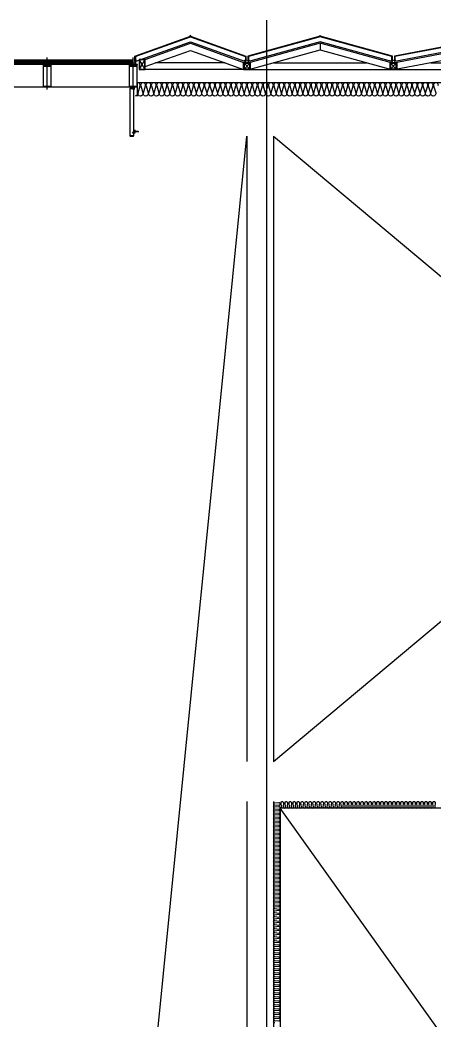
# Model space of a CAD drawing. Header units: millimetres. Extents: x 49154 to 181784, y 28275 to 149577.
# Drawn here: x 169049 to 172166, y 142055 to 149577 of the extents above; entities that cross this region are included whole.
import ezdxf

# ---------------------------------------------------------------- set-up
doc = ezdxf.new("R2010")
doc.units = ezdxf.units.MM
doc.header["$LTSCALE"] = 300
for name, pattern in [('CEN', [62, 60, -1, 0, -1]), ('CENTER', [2, 1.25, -0.25, 0.25, -0.25]), ('HID', [2.8, 1.8, -1])]:
    doc.linetypes.add(name, pattern=pattern)
for name, color, linetype in [('0-Sheet', 7, 'Continuous'), ('6FIN', 6, 'Continuous'), ('8', 8, 'Continuous'), ('A-ELE', 7, 'Continuous'), ('A-OPEN', 1, 'Continuous'), ('A-WALL-D', 7, 'Continuous'), ('A-WIN', 4, 'Continuous'), ('A-하지철물', 55, 'Continuous'), ('alucobond', 4, 'Continuous'), ('B-AR', 4, 'Continuous'), ('CEN', 1, 'CEN'), ('GLASS', 4, 'Continuous'), ('INSUL', 8, 'Continuous'), ('ISL', 251, 'Continuous'), ('mold', 4, 'Continuous'), ('SEALANT', 90, 'Continuous'), ('SHEET', 6, 'Continuous')]:
    doc.layers.add(name, color=color, linetype=linetype)

# ---------------------------------------------------------------- blocks, each defined once
blk = doc.blocks.new('EX-1100')
at = {"layer": '6FIN', "elevation": 0}
for points in [[(3.2, 204.1), (46.8, 204.1, 0.414214), (50, 207.3), (50, 250.9, 0.414214), (46.8, 254.1), (3.2, 254.1, 0.414214), (0, 250.9), (0, 207.3, 0.414214)], [(1146.8, 204.1), (1103.2, 204.1, -0.414214), (1100, 207.3), (1100, 250.9, -0.414214), (1103.2, 254.1), (1146.8, 254.1, -0.414214), (1150, 250.9), (1150, 207.3, -0.414214)]]:
    blk.add_lwpolyline(points, format="xyb", close=True, dxfattribs=at)
at = {"layer": 'A-하지철물'}
for p, q in [((1100, 254.1), (50, 254.1)), ((923.1, 204.1), (226.9, 204.1)), ((575, 55.9), (575, 107.8))]:
    blk.add_line(p, q, dxfattribs=at)
at = {"layer": 'A-하지철물', "elevation": 0}
blk.add_lwpolyline([(1100, 201.1), (1100, 253), (575, 107.8), (50, 253), (50, 201.1), (575, 55.9)], close=True, dxfattribs=at)
at = {"layer": 'A-하지철물'}
blk.add_circle((575, 4.1), 4.07, dxfattribs=at)
at = {"layer": 'alucobond', "color": 251, "linetype": 'HID', "ltscale": 10}
for p, q in [((30.2, 185.1), (41.5, 185.1)), ((31.5, 182.4), (31.5, 187.8)), ((31.5, 186.6), (39.5, 186.6)), ((31.5, 183.6), (39.5, 183.6)), ((32, 189.3), (32.5, 189.3)), ((32, 180.9), (32.5, 180.9)), ((32.5, 180.9), (32.5, 189.3)), ((38, 182.7), (38, 187.4)), ((39.5, 182.7), (39.5, 187.4)), ((1119.8, 185.1), (1108.5, 185.1)), ((1110.5, 182.7), (1110.5, 187.4)), ((1118.5, 186.6), (1110.5, 186.6)), ((1118.5, 183.6), (1110.5, 183.6)), ((1112, 182.7), (1112, 187.4)), ((1117.5, 180.9), (1117.5, 189.3)), ((1118, 189.3), (1117.5, 189.3)), ((1118, 180.9), (1117.5, 180.9)), ((1118.5, 182.4), (1118.5, 187.8))]:
    blk.add_line(p, q, dxfattribs=at)
at = {"layer": 'alucobond'}
for p, q in [((32.5, 195.1), (36.5, 195.1)), ((1117.5, 195.1), (1113.5, 195.1))]:
    blk.add_line(p, q, dxfattribs=at)
at = {"layer": 'alucobond', "color": 251, "linetype": 'HID', "ltscale": 10, "elevation": 0}
for points in [[(32, 189.3), (31.5, 187.8)], [(32, 180.9), (31.5, 182.4)], [(36.5, 194.5), (575, 45.6), (1113.5, 194.5)], [(1118, 189.3), (1118.5, 187.8)], [(1118, 180.9), (1118.5, 182.4)]]:
    blk.add_lwpolyline(points, dxfattribs=at)
at = {"layer": 'alucobond', "elevation": 0}
for points in [[(32.5, 195.1), (32.5, 154.1), (575, 4.1), (1117.5, 154.1), (1117.5, 195.1)], [(36.5, 195.1), (36.5, 157.1), (575, 8.2), (1113.5, 157.1), (1113.5, 195.1)], [(1113.5, 195.1), (1113.5, 157.2)]]:
    blk.add_lwpolyline(points, dxfattribs=at)
at = {"layer": 'alucobond', "color": 251, "linetype": 'HID', "ltscale": 10, "elevation": 0}
for points in [[(39.5, 186.6, -0.666667), (39.5, 183.6, -1.5)], [(1110.5, 186.6, 0.666667), (1110.5, 183.6, 1.5)]]:
    blk.add_lwpolyline(points, format="xyb", dxfattribs=at)
at = {"layer": 'alucobond', "color": 251, "linetype": 'HID', "ltscale": 10}
for centre, start, end in [((38.7, 187.4), 0, 180), ((38.7, 182.7), 180, 0), ((1111.3, 187.4), 0, 180), ((1111.3, 182.7), 180, 0)]:
    blk.add_arc(centre, 0.75, start, end, dxfattribs=at)
at = {"layer": 'mold', "color": 4, "elevation": 0}
for points in [[(25, 204.1), (25, 202.6)], [(1125, 204.1), (1125, 202.6)]]:
    blk.add_lwpolyline(points, dxfattribs=at)
at = {"layer": 'SHEET', "color": 8}
for p, q in [((46.8, 250.9), (3.2, 207.3)), ((3.2, 250.9), (46.8, 207.3)), ((1103.2, 250.9), (1146.8, 207.3)), ((1146.8, 250.9), (1103.2, 207.3))]:
    blk.add_line(p, q, dxfattribs=at)
at = {"layer": 'SHEET', "color": 8, "elevation": 0}
for points in [[(3.2, 207.3), (46.8, 207.3), (46.8, 250.9), (3.2, 250.9)], [(1146.8, 207.3), (1103.2, 207.3), (1103.2, 250.9), (1146.8, 250.9)]]:
    blk.add_lwpolyline(points, close=True, dxfattribs=at)
blk = doc.blocks.new('EX-1600')
at = {"layer": '6FIN', "elevation": 0}
for points in [[(3.2, 204.1), (46.8, 204.1, 0.414214), (50, 207.3), (50, 250.9, 0.414214), (46.8, 254.1), (3.2, 254.1, 0.414214), (0, 250.9), (0, 207.3, 0.414214)], [(1646.8, 204.1), (1603.2, 204.1, -0.414214), (1600, 207.3), (1600, 250.9, -0.414214), (1603.2, 254.1), (1646.8, 254.1, -0.414214), (1650, 250.9), (1650, 207.3, -0.414214)]]:
    blk.add_lwpolyline(points, format="xyb", close=True, dxfattribs=at)
at = {"layer": 'A-하지철물'}
for p, q in [((1600, 254.1), (50, 254.1)), ((1344, 204.1), (306, 204.1))]:
    blk.add_line(p, q, dxfattribs=at)
at = {"layer": 'A-하지철물', "elevation": 0}
for points in [[(41.9, 254.1), (825, 105.8), (1608.1, 254.1)], [(50, 204.1), (50, 201.6), (825, 55), (1600, 201.6), (1600, 204.1)]]:
    blk.add_lwpolyline(points, dxfattribs=at)
at = {"layer": 'A-하지철물'}
blk.add_circle((825, 4.1), 4.07, dxfattribs=at)
at = {"layer": 'alucobond', "color": 251, "linetype": 'HID', "ltscale": 10}
for p, q in [((30.2, 185.1), (41.5, 185.1)), ((31.5, 182.4), (31.5, 187.8)), ((31.5, 186.6), (39.5, 186.6)), ((31.5, 183.6), (39.5, 183.6)), ((32, 189.3), (32.5, 189.3)), ((32, 180.9), (32.5, 180.9)), ((32.5, 180.9), (32.5, 189.3)), ((38, 182.7), (38, 187.4)), ((39.5, 182.7), (39.5, 187.4)), ((1619.8, 185.1), (1608.5, 185.1)), ((1610.5, 182.7), (1610.5, 187.4)), ((1618.5, 186.6), (1610.5, 186.6)), ((1618.5, 183.6), (1610.5, 183.6)), ((1612, 182.7), (1612, 187.4)), ((1617.5, 180.9), (1617.5, 189.3)), ((1618, 189.3), (1617.5, 189.3)), ((1618, 180.9), (1617.5, 180.9)), ((1618.5, 182.4), (1618.5, 187.8))]:
    blk.add_line(p, q, dxfattribs=at)
at = {"layer": 'alucobond'}
for p, q in [((32.5, 195.1), (36.5, 195.1)), ((1617.5, 195.1), (1613.5, 195.1))]:
    blk.add_line(p, q, dxfattribs=at)
at = {"layer": 'alucobond', "color": 251, "linetype": 'HID', "ltscale": 10}
for points in [[(32, 189.3), (31.5, 187.8)], [(32, 180.9), (31.5, 182.4)]]:
    blk.add_lwpolyline(points, dxfattribs=at)
at = {"layer": 'alucobond', "elevation": 0}
for points in [[(32.5, 195.1), (32.5, 154.1), (825, 4.1), (1617.5, 154.1), (1617.5, 195.1)], [(36.5, 195.1), (36.5, 157.4), (825, 8.1), (1613.5, 157.4), (1613.5, 195.1)]]:
    blk.add_lwpolyline(points, dxfattribs=at)
at = {"layer": 'alucobond', "color": 251, "linetype": 'HID', "ltscale": 10, "elevation": 0}
for points in [[(36.5, 194), (825, 44.8), (1613.5, 194)], [(1618, 189.3), (1618.5, 187.8)], [(1618, 180.9), (1618.5, 182.4)]]:
    blk.add_lwpolyline(points, dxfattribs=at)
at = {"layer": 'alucobond', "color": 251, "linetype": 'HID', "ltscale": 10}
blk.add_lwpolyline([(39.5, 186.6, -0.666667), (39.5, 183.6, -1.5)], format="xyb", dxfattribs=at)
at = {"layer": 'alucobond', "color": 251, "linetype": 'HID', "ltscale": 10, "elevation": 0}
blk.add_lwpolyline([(1610.5, 186.6, 0.666667), (1610.5, 183.6, 1.5)], format="xyb", dxfattribs=at)
at = {"layer": 'alucobond', "color": 251, "linetype": 'HID', "ltscale": 10}
for centre, start, end in [((38.7, 187.4), 0, 180), ((38.7, 182.7), 180, 0), ((1611.3, 187.4), 0, 180), ((1611.3, 182.7), 180, 0)]:
    blk.add_arc(centre, 0.75, start, end, dxfattribs=at)
at = {"layer": 'mold', "color": 4}
blk.add_lwpolyline([(25, 204.1), (25, 202.6)], dxfattribs=at)
at = {"layer": 'mold', "color": 4, "elevation": 0}
blk.add_lwpolyline([(1625, 204.1), (1625, 202.6)], dxfattribs=at)
at = {"layer": 'SHEET', "color": 8}
for p, q in [((46.8, 250.9), (3.2, 207.3)), ((3.2, 250.9), (46.8, 207.3)), ((1603.2, 250.9), (1646.8, 207.3)), ((1646.8, 250.9), (1603.2, 207.3))]:
    blk.add_line(p, q, dxfattribs=at)
at = {"layer": 'SHEET', "color": 8, "elevation": 0}
for points in [[(3.2, 207.3), (46.8, 207.3), (46.8, 250.9), (3.2, 250.9)], [(1646.8, 207.3), (1603.2, 207.3), (1603.2, 250.9), (1646.8, 250.9)]]:
    blk.add_lwpolyline(points, close=True, dxfattribs=at)
blk = doc.blocks.new('A$C88f6889a')
at = {"layer": 'B-AR', "elevation": 0}
for points in [[(12, 54.7, -0.414214), (11, 55.7), (11, 62, -0.414214), (11.5, 62.5), (50.5, 62.5, -0.414214), (51, 62), (51, 55.7, -0.414214), (50, 54.7), (35.7, 54.7, 0.414214), (35.5, 54.5), (35.5, 52.5, 0.414214), (36, 52), (61, 52), (61, 220), (1, 220), (1, 52), (26, 52, 0.414214), (26.5, 52.5), (26.5, 54.5, 0.414214), (26.3, 54.7)], [(59, 89.4), (59, 54.8, -0.414214), (58.5, 54.3), (53.7, 54.3, -0.414214), (53.2, 54.8), (53.2, 64.2, 0.414214), (52.7, 64.7), (9.3, 64.7, 0.414214), (8.8, 64.2), (8.8, 54.8, -0.414214), (8.3, 54.3), (3.5, 54.3, -0.414214), (3, 54.8), (3, 89.4), (3.5, 89.9), (3.5, 99.1), (3, 99.6), (3, 182.4), (3.5, 182.9), (3.5, 192.1), (3, 192.6), (3, 217, -0.414214), (3.5, 217.5), (58.5, 217.5, -0.414214), (59, 217), (59, 192.6), (58.5, 192.1), (58.5, 182.9), (59, 182.4), (59, 99.6), (58.5, 99.1), (58.5, 89.9)], [(33.7, 56.4, -0.414214), (34.7, 57.4), (35.6, 57.4, 0.298217), (36.1, 57.1, 0.298217), (36.5, 57.4), (47.3, 57.4, 0.298217), (47.8, 57.1, 0.414214), (48.3, 57.6), (48.3, 59.6, 0.414214), (47.8, 60.1, 0.236068), (47.4, 59.9), (31.4, 59.9, 0.236068), (31, 60.1, 0.236068), (30.6, 59.9), (14.6, 59.9, 0.236068), (14.2, 60.1, 0.414214), (13.7, 59.6), (13.7, 57.6, 0.414214), (14.2, 57.1, 0.298217), (14.7, 57.4), (25.5, 57.4, 0.298217), (25.9, 57.1, 0.298217), (26.4, 57.4), (27.3, 57.4, -0.414214), (28.3, 56.4), (28.3, 52.1, 0.198912), (28.3, 51.9), (29.2, 51, -0.198911), (29.5, 50.3), (29.5, 24.2, 0.414214), (31, 22.7, 0.414214), (32.5, 24.2), (32.5, 50.3, -0.198912), (32.8, 51), (33.5, 51.7, 0.198912), (33.7, 52.4)]]:
    blk.add_lwpolyline(points, format="xyb", close=True, dxfattribs=at)
blk.add_lwpolyline([(48.8, 60.3), (31, 60.3), (48.8, 60.3), (48.8, 56.9), (34.5, 56.9), (34, 56.4), (34, 53.9), (34.8, 53.9), (35.3, 54.4), (35.3, 54.9), (37.4, 54.9), (37.7, 55.2), (48, 55.2), (48, 54.9), (50, 54.9), (50.5, 55.4), (50.5, 61.8), (50, 62.3), (48, 62.3), (48, 62), (37.5, 62), (37.5, 62.3), (33, 62.3), (33, 62), (29, 62), (29, 62.3), (24.5, 62.3), (24.5, 62), (14, 62), (14, 62.3), (12, 62.3), (11.5, 61.8), (11.5, 55.4), (12, 54.9), (14, 54.9), (14, 55.2), (24.3, 55.2), (24.6, 54.9), (26.7, 54.9), (26.7, 54.4), (27.2, 53.9), (28.1, 53.9), (28.1, 56.4), (27.6, 56.9), (13.2, 56.9), (13.2, 60.3), (31, 60.3)], dxfattribs=at)
at = {"layer": 'CEN', "ltscale": 0.005}
blk.add_line((31, 240), (31, 0), dxfattribs=at)
at = {"layer": 'GLASS', "color": 8, "elevation": 0}
blk.add_lwpolyline([(22.5, 20, -0.046781), (39.5, 20)], format="xyb", dxfattribs=at)
at = {"layer": 'SEALANT', "color": 4, "elevation": 0}
for points in [[(1, 52, -0.032752), (0, 44)], [(61, 52, 0.032752), (62, 44)]]:
    blk.add_lwpolyline(points, format="xyb", dxfattribs=at)
for points in [[(16.5, 52), (16.5, 44), (26.5, 44), (26.5, 52)], [(45.5, 52), (45.5, 44), (35.5, 44), (35.5, 52)]]:
    blk.add_lwpolyline(points, close=True, dxfattribs=at)
at = {"layer": 'SEALANT', "color": 8}
for centre, start, end in [((25.9, 40.6), 76.77836, 89.22451), ((36.1, 40.6), 90.77549, 103.22164)]:
    blk.add_arc(centre, 11.4, start, end, dxfattribs=at)
blk = doc.blocks.new('*U144')
at = {"layer": 'B-AR', "color": 8}
for p, q in [((-30, -71, 0), (-5, -68)), ((1320, -71, 0), (1295, -68))]:
    blk.add_line(p, q, dxfattribs=at)
at = {"layer": 'B-AR'}
for points in [[(-19, -65.3, -0.414214), (-20, -64.3), (-20, -58, -0.414214), (-19.5, -57.5), (19.5, -57.5, -0.414214), (20, -58), (20, -64.3, -0.414214), (19, -65.3), (4.7, -65.3, 0.414214), (4.5, -65.5), (4.5, -67.5, 0.414214), (5, -68), (30, -68), (30, 100), (-30, 100), (-30, -68), (-5, -68, 0.414214), (-4.5, -67.5), (-4.5, -65.5, 0.414214), (-4.7, -65.3)], [(28, -30.6), (28, -65.2, -0.414214), (27.5, -65.7), (22.7, -65.7, -0.414214), (22.2, -65.2), (22.2, -55.8, 0.414214), (21.7, -55.3), (-21.7, -55.3, 0.414214), (-22.2, -55.8), (-22.2, -65.2, -0.414214), (-22.7, -65.7), (-27.5, -65.7, -0.414214), (-28, -65.2), (-28, -30.6), (-27.5, -30.1), (-27.5, -20.9), (-28, -20.4), (-28, 62.4), (-27.5, 62.9), (-27.5, 72.1), (-28, 72.6), (-28, 97, -0.414214), (-27.5, 97.5), (27.5, 97.5, -0.414214), (28, 97), (28, 72.6), (27.5, 72.1), (27.5, 62.9), (28, 62.4), (28, -20.4), (27.5, -20.9), (27.5, -30.1)], [(1309, -65.3, 0.414214), (1310, -64.3), (1310, -58, 0.414214), (1309.5, -57.5), (1270.5, -57.5, 0.414214), (1270, -58), (1270, -64.3, 0.414214), (1271, -65.3), (1285.3, -65.3, -0.414214), (1285.5, -65.5), (1285.5, -67.5, -0.414214), (1285, -68), (1260, -68), (1260, 100), (1320, 100), (1320, -68), (1295, -68, -0.414214), (1294.5, -67.5), (1294.5, -65.5, -0.414214), (1294.7, -65.3)], [(1262, -30.6), (1262, -65.2, 0.414214), (1262.5, -65.7), (1267.3, -65.7, 0.414214), (1267.8, -65.2), (1267.8, -55.8, -0.414214), (1268.3, -55.3), (1311.7, -55.3, -0.414214), (1312.2, -55.8), (1312.2, -65.2, 0.414214), (1312.7, -65.7), (1317.5, -65.7, 0.414214), (1318, -65.2), (1318, -30.6), (1317.5, -30.1), (1317.5, -20.9), (1318, -20.4), (1318, 62.4), (1317.5, 62.9), (1317.5, 72.1), (1318, 72.6), (1318, 97, 0.414214), (1317.5, 97.5), (1262.5, 97.5, 0.414214), (1262, 97), (1262, 72.6), (1262.5, 72.1), (1262.5, 62.9), (1262, 62.4), (1262, -20.4), (1262.5, -20.9), (1262.5, -30.1)], [(2.7, -63.6, -0.414214), (3.7, -62.6), (4.6, -62.6, 0.298217), (5.1, -62.9, 0.298217), (5.5, -62.6), (16.3, -62.6, 0.298217), (16.8, -62.9, 0.414214), (17.3, -62.4), (17.3, -60.4, 0.414214), (16.8, -59.9, 0.236068), (16.4, -60.1), (0.4, -60.1, 0.236068), (0, -59.9, 0.236068), (-0.4, -60.1), (-16.4, -60.1, 0.236068), (-16.8, -59.9, 0.414214), (-17.3, -60.4), (-17.3, -62.4, 0.414214), (-16.8, -62.9, 0.298217), (-16.3, -62.6), (-5.5, -62.6, 0.298217), (-5.1, -62.9, 0.298217), (-4.6, -62.6), (-3.7, -62.6, -0.414214), (-2.7, -63.6), (-2.7, -67.9, 0.198912), (-2.7, -68.1), (-1.8, -69, -0.198911), (-1.5, -69.7), (-1.5, -95.8, 0.414214), (0, -97.3, 0.414214), (1.5, -95.8), (1.5, -69.7, -0.198912), (1.8, -69), (2.5, -68.3, 0.198912), (2.7, -67.6)], [(1287.3, -63.6, 0.414214), (1286.3, -62.6), (1285.4, -62.6, -0.298217), (1284.9, -62.9, -0.298217), (1284.5, -62.6), (1273.7, -62.6, -0.298217), (1273.2, -62.9, -0.414214), (1272.7, -62.4), (1272.7, -60.4, -0.414214), (1273.2, -59.9, -0.236068), (1273.6, -60.1), (1289.6, -60.1, -0.236068), (1290, -59.9, -0.236068), (1290.4, -60.1), (1306.4, -60.1, -0.236068), (1306.8, -59.9, -0.414214), (1307.3, -60.4), (1307.3, -62.4, -0.414214), (1306.8, -62.9, -0.298217), (1306.3, -62.6), (1295.5, -62.6, -0.298217), (1295.1, -62.9, -0.298217), (1294.6, -62.6), (1293.7, -62.6, 0.414214), (1292.7, -63.6), (1292.7, -67.9, -0.198912), (1292.7, -68.1), (1291.8, -69, 0.198911), (1291.5, -69.7), (1291.5, -95.8, -0.414214), (1290, -97.3, -0.414214), (1288.5, -95.8), (1288.5, -69.7, 0.198912), (1288.2, -69), (1287.5, -68.3, -0.198912), (1287.3, -67.6)]]:
    blk.add_lwpolyline(points, format="xyb", close=True, dxfattribs=at)
at = {"layer": 'B-AR', "color": 8, "elevation": 0}
for points in [[(-5, -71), (-30, -71), (-30, -68), (-5, -68)], [(1295, -71), (1320, -71), (1320, -68), (1295, -68)]]:
    blk.add_lwpolyline(points, close=True, dxfattribs=at)
at = {"layer": 'B-AR'}
for points in [[(17.8, -59.7), (0, -59.7), (17.8, -59.7), (17.8, -63.1), (3.5, -63.1), (3, -63.6), (3, -66.1), (3.8, -66.1), (4.3, -65.6), (4.3, -65.1), (6.4, -65.1), (6.7, -64.8), (17, -64.8), (17, -65.1), (19, -65.1), (19.5, -64.6), (19.5, -58.2), (19, -57.7), (17, -57.7), (17, -58), (6.5, -58), (6.5, -57.7), (2, -57.7), (2, -58), (-2, -58), (-2, -57.7), (-6.5, -57.7), (-6.5, -58), (-17, -58), (-17, -57.7), (-19, -57.7), (-19.5, -58.2), (-19.5, -64.6), (-19, -65.1), (-17, -65.1), (-17, -64.8), (-6.7, -64.8), (-6.4, -65.1), (-4.3, -65.1), (-4.3, -65.6), (-3.8, -66.1), (-2.9, -66.1), (-2.9, -63.6), (-3.4, -63.1), (-17.8, -63.1), (-17.8, -59.7), (0, -59.7)], [(1272.1, -59.7), (1290, -59.7), (1272.1, -59.7), (1272.1, -63.1), (1286.5, -63.1), (1287, -63.6), (1287, -66.1), (1286.2, -66.1), (1285.7, -65.6), (1285.7, -65.1), (1283.6, -65.1), (1283.3, -64.8), (1273, -64.8), (1273, -65.1), (1271, -65.1), (1270.5, -64.6), (1270.5, -58.2), (1271, -57.7), (1273, -57.7), (1273, -58), (1283.5, -58), (1283.5, -57.7), (1288, -57.7), (1288, -58), (1292, -58), (1292, -57.7), (1296.5, -57.7), (1296.5, -58), (1307, -58), (1307, -57.7), (1309, -57.7), (1309.5, -58.2), (1309.5, -64.6), (1309, -65.1), (1307, -65.1), (1307, -64.8), (1296.7, -64.8), (1296.4, -65.1), (1294.3, -65.1), (1294.3, -65.6), (1293.8, -66.1), (1292.9, -66.1), (1292.9, -63.6), (1293.4, -63.1), (1307.8, -63.1), (1307.8, -59.7), (1290, -59.7)]]:
    blk.add_lwpolyline(points, dxfattribs=at)
at = {"layer": 'CEN', "ltscale": 0.005}
for p, q in [((0, 120), (0, -120)), ((1290, 120), (1290, -120))]:
    blk.add_line(p, q, dxfattribs=at)
at = {"layer": 'GLASS', "color": 8}
for p, q in [((1260, 100), (30, 100)), ((30, -68), (1260, -68)), ((15.5, -82.8, 0), (22.5, -82.8, 0)), ((15.5, -93.3, 0), (22.5, -93.3, 0)), ((1274.5, -82.8, 0), (1267.5, -82.8, 0)), ((1274.5, -93.3, 0), (1267.5, -93.3, 0))]:
    blk.add_line(p, q, dxfattribs=at)
at = {"layer": 'GLASS', "color": 8, "elevation": 0}
for points in [[(214.8, -82), (1281.5, -82, 0.414214), (1282.5, -81), (1282.5, -77, 0.414214), (1281.5, -76), (214.8, -76), (8.5, -76, 0.414214), (7.5, -77), (7.5, -81, 0.414214), (8.5, -82)], [(214.8, -100), (1281.5, -100, 0.414214), (1282.5, -99), (1282.5, -95, 0.414214), (1281.5, -94), (214.8, -94), (8.5, -94, 0.414214), (7.5, -95), (7.5, -99, 0.414214), (8.5, -100)], [(8.5, -82, -0.198912), (7.8, -81.7, -0.112366), (7.8, -94.3, -0.198912), (8.5, -94), (15.5, -94), (15.5, -93), (16.2, -93, -0.414214), (15.5, -92.3), (15.5, -83.8, -0.414035), (16.2, -83.1), (15.5, -83.1), (15.5, -82)], [(1281.5, -82, 0.198912), (1282.2, -81.7, 0.112366), (1282.2, -94.3, 0.198912), (1281.5, -94), (1274.5, -94), (1274.5, -93), (1273.8, -93, 0.414214), (1274.5, -92.3), (1274.5, -83.8, 0.414035), (1273.8, -83.1), (1274.5, -83.1), (1274.5, -82)]]:
    blk.add_lwpolyline(points, format="xyb", close=True, dxfattribs=at)
for points in [[(15.5, -83.1), (22.5, -83.1), (22.5, -82), (15.5, -82)], [(15.5, -93), (22.5, -93), (22.5, -94), (15.5, -94)], [(1274.5, -83.1), (1267.5, -83.1), (1267.5, -82), (1274.5, -82)], [(1274.5, -93), (1267.5, -93), (1267.5, -94), (1274.5, -94)]]:
    blk.add_lwpolyline(points, close=True, dxfattribs=at)
for points in [[(16.2, -83.1, 0.414214), (15.5, -83.8), (15.5, -92.3, 0.414214), (16.2, -93), (22, -93, 0.414214), (22.5, -92.5), (22.5, -88.5), (22, -88), (22.5, -87.5), (22.5, -83.6, 0.414214), (22, -83.1), (16.2, -83.1)], [(16.2, -83.6), (21.8, -83.6, -0.414214), (22, -83.8), (22, -92.3, -0.414214), (21.8, -92.5), (16.2, -92.5, -0.414214), (16, -92.3), (16, -83.8, -0.414214), (16.2, -83.6)], [(1273.8, -83.1, -0.414214), (1274.5, -83.8), (1274.5, -92.3, -0.414214), (1273.8, -93), (1268, -93, -0.414214), (1267.5, -92.5), (1267.5, -88.5), (1268, -88), (1267.5, -87.5), (1267.5, -83.6, -0.414214), (1268, -83.1), (1273.8, -83.1)], [(1273.8, -83.6), (1268.2, -83.6, 0.414214), (1268, -83.8), (1268, -92.3, 0.414214), (1268.2, -92.5), (1273.8, -92.5, 0.414214), (1274, -92.3), (1274, -83.8, 0.414214), (1273.8, -83.6)]]:
    blk.add_lwpolyline(points, format="xyb", dxfattribs=at)
at = {"layer": 'SEALANT', "color": 4}
for points in [[(14.5, -68), (14.5, -76), (4.5, -76), (4.5, -68)], [(1275.5, -68), (1275.5, -76), (1285.5, -76), (1285.5, -68)]]:
    blk.add_lwpolyline(points, close=True, dxfattribs=at)
for points in [[(30, -68, 0.032752), (31, -76)], [(1260, -68, -0.032752), (1259, -76)]]:
    blk.add_lwpolyline(points, format="xyb", dxfattribs=at)
at = {"layer": 'SEALANT', "color": 8}
for centre, start, end in [((-5.1, -79.4), 76.77836, 89.22451), ((5.1, -79.4), 90.77549, 103.22164), ((1284.9, -79.4), 76.77836, 89.22451), ((1295.1, -79.4), 90.77549, 103.22164)]:
    blk.add_arc(centre, 11.4, start, end, dxfattribs=at)
blk = doc.blocks.new('A$Ca5773e7c')
at = {"layer": '6FIN', "elevation": 0}
blk.add_lwpolyline([(0, 75), (45, 75), (45, 0), (0, 0)], close=True, dxfattribs=at)
at = {"layer": 'SHEET', "color": 8}
for p, q in [((41.8, 3.2), (3.2, 71.8)), ((3.2, 3.2), (41.8, 71.8))]:
    blk.add_line(p, q, dxfattribs=at)
at = {"layer": 'SHEET', "color": 8, "elevation": 0}
blk.add_lwpolyline([(3.2, 71.8), (41.8, 71.8), (41.8, 3.2), (3.2, 3.2)], close=True, dxfattribs=at)
blk = doc.blocks.new('EX-850-2')
at = {"layer": '6FIN', "elevation": 0}
blk.add_lwpolyline([(3.2, 50), (46.8, 50, -0.414214), (50, 46.8), (50, 3.2, -0.414214), (46.8, 0), (3.2, 0, -0.414214), (0, 3.2), (0, 46.8, -0.414214)], format="xyb", close=True, dxfattribs=at)
at = {"layer": 'A-하지철물'}
for p, q in [((50, 0), (789.1, 0)), ((189.1, 50), (710.9, 50))]:
    blk.add_line(p, q, dxfattribs=at)
at = {"layer": 'A-하지철물', "elevation": 0}
for points in [[(789.2, 75), (450, 196.9), (50, 53.2), (50, 50)], [(789.1, 21.9), (450, 143.7), (49.9, 0)]]:
    blk.add_lwpolyline(points, dxfattribs=at)
at = {"layer": 'A-하지철물'}
blk.add_circle((450, 250), 4.07, dxfattribs=at)
at = {"layer": 'alucobond', "color": 251, "linetype": 'HID', "ltscale": 10}
for p, q in [((30.2, 69), (41.5, 69)), ((31.5, 71.7), (31.5, 66.3)), ((31.5, 70.5), (39.5, 70.5)), ((31.5, 67.5), (39.5, 67.5)), ((32, 73.2), (32.5, 73.2)), ((32, 64.8), (32.5, 64.8)), ((32.5, 73.2), (32.5, 64.8)), ((38, 71.4), (38, 66.6)), ((39.5, 71.4), (39.5, 66.6)), ((869.8, 69), (858.5, 69)), ((860.5, 71.4), (860.5, 66.6)), ((868.5, 70.5), (860.5, 70.5)), ((868.5, 67.5), (860.5, 67.5)), ((862, 71.4), (862, 66.6)), ((867.5, 73.2), (867.5, 64.8)), ((868, 73.2), (867.5, 73.2)), ((868, 64.8), (867.5, 64.8)), ((868.5, 71.7), (868.5, 66.3))]:
    blk.add_line(p, q, dxfattribs=at)
at = {"layer": 'alucobond'}
for p, q in [((32.5, 58.9), (36.5, 58.9)), ((867.5, 58.9), (863.5, 58.9))]:
    blk.add_line(p, q, dxfattribs=at)
at = {"layer": 'alucobond', "elevation": 0}
for points in [[(867.5, 58.9), (867.5, 100), (450, 250), (32.5, 100), (32.5, 58.9)], [(863.5, 58.9), (863.5, 97.2), (450, 245.7), (36.5, 97.2), (36.5, 58.9)]]:
    blk.add_lwpolyline(points, dxfattribs=at)
at = {"layer": 'alucobond', "color": 251, "linetype": 'HID', "ltscale": 10, "elevation": 0}
for points in [[(863.5, 58.9), (450, 207.5), (36.5, 58.9)], [(32, 73.2), (31.5, 71.7)], [(32, 64.8), (31.5, 66.3)], [(868, 73.2), (868.5, 71.7)], [(868, 64.8), (868.5, 66.3)]]:
    blk.add_lwpolyline(points, dxfattribs=at)
for points in [[(39.5, 67.5, 0.666667), (39.5, 70.5, 1.5)], [(860.5, 67.5, -0.666667), (860.5, 70.5, -1.5)]]:
    blk.add_lwpolyline(points, format="xyb", dxfattribs=at)
at = {"layer": 'alucobond', "color": 251, "linetype": 'HID', "ltscale": 10}
for centre, start, end in [((38.7, 71.4), 0, 180), ((38.7, 66.6), 180, 0), ((861.3, 71.4), 0, 180), ((861.3, 66.6), 180, 0)]:
    blk.add_arc(centre, 0.75, start, end, dxfattribs=at)
at = {"layer": 'mold', "color": 4, "elevation": 0}
blk.add_lwpolyline([(875, 41), (875, 42.5), (863.5, 42.5), (863.5, 97.2), (852.1, 101.3), (851.6, 99.9), (862, 96.1), (862, 41)], close=True, dxfattribs=at)
for points in [[(25, 50), (25, 51.5)], [(875, 50), (875, 51.5)]]:
    blk.add_lwpolyline(points, dxfattribs=at)
at = {"layer": 'SHEET', "color": 8}
for p, q in [((46.8, 3.2), (3.2, 46.8)), ((3.2, 3.2), (46.8, 46.8))]:
    blk.add_line(p, q, dxfattribs=at)
at = {"layer": 'SHEET', "color": 8, "elevation": 0}
blk.add_lwpolyline([(3.2, 46.8), (46.8, 46.8), (46.8, 3.2), (3.2, 3.2)], close=True, dxfattribs=at)
at = {"layer": 'A-ELE'}
blk.add_blockref('A$Ca5773e7c', (789.1, 0), dxfattribs=at)
blk = doc.blocks.new('CONC-PIN')
at = {"layer": '8', "color": 1, "linetype": 'CENTER'}
blk.add_line((-6.8, 0), (28.8, 0), dxfattribs=at)
at = {"layer": '8', "color": 8}
for p, q in [((-0.8, -2.9), (-0.8, 2.9)), ((-0.3, 3.4), (0, 3.4)), ((0, -3.4), (0, 3.4)), ((0, 1.5), (23.7, 1.5)), ((26.1, 0), (23.7, 1.5)), ((26.1, 0), (23.7, -1.5)), ((-0.3, -3.4), (0, -3.4)), ((0, -1.5), (23.7, -1.5))]:
    blk.add_line(p, q, dxfattribs=at)
for centre, start, end in [((-0.3, 2.9), 90, 180), ((-0.3, -2.9), 180, 270)]:
    blk.add_arc(centre, 0.5, start, end, dxfattribs=at)
blk = doc.blocks.new('A$Ca3e3bad8')
at = {"layer": '0-Sheet'}
blk.add_lwpolyline([(-368, -2), (-12, -2), (-12, -28, 0.414214), (-10, -30), (-3, -30), (-3, -28), (-10, -28), (-10, -2, 0.414214), (-12, 0), (-368, 0, 0.414214), (-370, -2), (-370, -28, 0.414214), (-368, -30), (-347, -30), (-347, -37), (-345, -37), (-345, -30, 0.414214), (-347, -28), (-368, -28), (-368, -2)], format="xyb", dxfattribs=at)
blk.add_lwpolyline([(-345, -40), (-325, -40), (-325, -38), (-343, -38), (-343, -20), (-345, -20)], close=True, dxfattribs=at)
at = {"layer": '0-Sheet', "elevation": 0}
blk.add_lwpolyline([(0, -30), (0, -50), (-2, -50), (-2, -32), (-20, -32), (-20, -30)], close=True, dxfattribs=at)
at = {"layer": 'INSUL'}
blk.add_lwpolyline([(-12, -2), (-12, -28), (-368, -28), (-368, -2)], close=True, dxfattribs=at)
at = {"rotation": 270}
blk.add_blockref('CONC-PIN', (-335, -38), dxfattribs=at)

msp = doc.modelspace()

# ---------------------------------------------------------------- linework, layer by layer
at = {"layer": 'A-OPEN'}
for p, q in [((167753.6, 118605), (170753.6, 148705)), ((170953.6, 144005), (176553.6, 148705)), ((170953.6, 148705), (176553.6, 144005)), ((177003.6, 135255), (171003.6, 143655))]:
    msp.add_line(p, q, dxfattribs=at)
at = {"layer": 'A-WALL-D'}
for p, q in [((170753.6, 148705), (170753.6, 144005)), ((170953.6, 148705), (170953.6, 144005)), ((170753.6, 143705), (170753.6, 135205)), ((170953.6, 143705), (170953.6, 135205))]:
    msp.add_line(p, q, dxfattribs=at)
at = {"layer": 'CEN'}
msp.add_line((170903.6, 135705), (170903.6, 149576.6), dxfattribs=at)
at = {"layer": 'ISL'}
msp.add_line((169928.6, 149105), (169928.6, 149005), dxfattribs=at)
at = {"layer": 'ISL', "elevation": 0}
for points in [[(177453.6, 136785), (177453.6, 149105), (169928.6, 149105)], [(177003.6, 136765), (177003.6, 143655), (171003.6, 143655), (171003.6, 136955)]]:
    msp.add_lwpolyline(points, dxfattribs=at)
for points in [[(172191.2, 149080.8, 1.372593), (172155.9, 149080.8), (172171.2, 149029.3, -0.509267), (172153.6, 149005, -0.509267), (172135.9, 149029.3), (172151.2, 149080.8, 1.372593), (172115.9, 149080.8), (172131.2, 149029.3, -0.509267), (172113.6, 149005, -0.509267), (172095.9, 149029.3), (172111.2, 149080.8, 1.372593), (172075.9, 149080.8), (172091.2, 149029.3, -0.509267), (172073.6, 149005, -0.509267), (172055.9, 149029.3), (172071.2, 149080.8, 1.372593), (172035.9, 149080.8), (172051.2, 149029.3, -0.509267), (172033.6, 149005, -0.509267), (172015.9, 149029.3), (172031.2, 149080.8, 1.372593), (171995.9, 149080.8), (172011.2, 149029.3, -0.509267), (171993.6, 149005, -0.509267), (171975.9, 149029.3), (171991.2, 149080.8, 1.372593), (171955.9, 149080.8), (171971.2, 149029.3, -0.509267), (171953.6, 149005, -0.509267), (171935.9, 149029.3), (171951.2, 149080.8, 1.372593), (171915.9, 149080.8), (171931.2, 149029.3, -0.509267), (171913.6, 149005, -0.509267), (171895.9, 149029.3), (171911.2, 149080.8, 1.372593), (171875.9, 149080.8), (171891.2, 149029.3, -0.509267), (171873.6, 149005, -0.509267), (171855.9, 149029.3), (171871.2, 149080.8, 1.372593), (171835.9, 149080.8), (171851.2, 149029.3, -0.509267), (171833.6, 149005, -0.509267), (171815.9, 149029.3), (171831.2, 149080.8, 1.372593), (171795.9, 149080.8), (171811.2, 149029.3, -0.509267), (171793.6, 149005, -0.509267), (171775.9, 149029.3), (171791.2, 149080.8, 1.372593), (171755.9, 149080.8), (171771.2, 149029.3, -0.509267), (171753.6, 149005, -0.509267), (171735.9, 149029.3), (171751.2, 149080.8, 1.372593), (171715.9, 149080.8), (171731.2, 149029.3, -0.509267), (171713.6, 149005, -0.509267), (171695.9, 149029.3), (171711.2, 149080.8, 1.372593), (171675.9, 149080.8), (171691.2, 149029.3, -0.509267), (171673.6, 149005, -0.509267), (171655.9, 149029.3), (171671.2, 149080.8, 1.372593), (171635.9, 149080.8), (171651.2, 149029.3, -0.509267), (171633.6, 149005, -0.509267), (171615.9, 149029.3), (171631.2, 149080.8, 1.372593), (171595.9, 149080.8), (171611.2, 149029.3, -0.509267), (171593.6, 149005, -0.509267), (171575.9, 149029.3), (171591.2, 149080.8, 1.372593), (171555.9, 149080.8), (171571.2, 149029.3, -0.509267), (171553.6, 149005, -0.509267), (171535.9, 149029.3), (171551.2, 149080.8, 1.372593), (171515.9, 149080.8), (171531.2, 149029.3, -0.509267), (171513.6, 149005, -0.509267), (171495.9, 149029.3), (171511.2, 149080.8, 1.372593), (171475.9, 149080.8), (171491.2, 149029.3, -0.509267), (171473.6, 149005, -0.509267), (171455.9, 149029.3), (171471.2, 149080.8, 1.372593), (171435.9, 149080.8), (171451.2, 149029.3, -0.509267), (171433.6, 149005, -0.509267), (171415.9, 149029.3), (171431.2, 149080.8, 1.372593), (171395.9, 149080.8), (171411.2, 149029.3, -0.509267), (171393.6, 149005, -0.509267), (171375.9, 149029.3), (171391.2, 149080.8, 1.372593), (171355.9, 149080.8), (171371.2, 149029.3, -0.509267), (171353.6, 149005, -0.509267), (171335.9, 149029.3), (171351.2, 149080.8, 1.372593), (171315.9, 149080.8), (171331.2, 149029.3, -0.509267), (171313.6, 149005, -0.509267), (171295.9, 149029.3), (171311.2, 149080.8, 1.372593), (171275.9, 149080.8), (171291.2, 149029.3, -0.509267), (171273.6, 149005, -0.509267), (171255.9, 149029.3), (171271.2, 149080.8, 1.372593), (171235.9, 149080.8), (171251.2, 149029.3, -0.509267), (171233.6, 149005, -0.509267), (171215.9, 149029.3), (171231.2, 149080.8, 1.372593), (171195.9, 149080.8), (171211.2, 149029.3, -0.509267), (171193.6, 149005, -0.509267), (171175.9, 149029.3), (171191.2, 149080.8, 1.372593), (171155.9, 149080.8), (171171.2, 149029.3, -0.509267), (171153.6, 149005, -0.509267), (171135.9, 149029.3), (171151.2, 149080.8, 1.372593), (171115.9, 149080.8), (171131.2, 149029.3, -0.509267), (171113.6, 149005, -0.509267), (171095.9, 149029.3), (171111.2, 149080.8, 1.372593), (171075.9, 149080.8), (171091.2, 149029.3, -0.509267), (171073.6, 149005, -0.509267), (171055.9, 149029.3), (171071.2, 149080.8, 1.372593), (171035.9, 149080.8), (171051.2, 149029.3, -0.509267), (171033.6, 149005, -0.509267), (171015.9, 149029.3), (171031.2, 149080.8, 1.372593), (170995.9, 149080.8), (171011.2, 149029.3, -0.509267), (170993.6, 149005, -0.509267), (170975.9, 149029.3), (170991.2, 149080.8, 1.372593), (170955.9, 149080.8), (170971.2, 149029.3, -0.509267), (170953.6, 149005, -0.509267), (170935.9, 149029.3), (170951.2, 149080.8, 1.372593), (170915.9, 149080.8), (170931.2, 149029.3, -0.509267), (170913.6, 149005, -0.509267), (170895.9, 149029.3), (170911.2, 149080.8, 1.372593), (170875.9, 149080.8), (170891.2, 149029.3, -0.509267), (170873.6, 149005, -0.509267), (170855.9, 149029.3), (170871.2, 149080.8, 1.372593), (170835.9, 149080.8), (170851.2, 149029.3, -0.509267), (170833.6, 149005, -0.509267), (170815.9, 149029.3), (170831.2, 149080.8, 1.372593), (170795.9, 149080.8), (170811.2, 149029.3, -0.509267), (170793.6, 149005, -0.509267), (170775.9, 149029.3), (170791.2, 149080.8, 1.372593), (170755.9, 149080.8), (170771.2, 149029.3, -0.509267), (170753.6, 149005, -0.509267), (170735.9, 149029.3), (170751.2, 149080.8, 1.372593), (170715.9, 149080.8), (170731.2, 149029.3, -0.509267), (170713.6, 149005, -0.509267), (170695.9, 149029.3), (170711.2, 149080.8, 1.372593), (170675.9, 149080.8), (170691.2, 149029.3, -0.509267), (170673.6, 149005, -0.509267), (170655.9, 149029.3), (170671.2, 149080.8, 1.372593), (170635.9, 149080.8), (170651.2, 149029.3, -0.509267), (170633.6, 149005, -0.509267), (170615.9, 149029.3), (170631.2, 149080.8, 1.372593), (170595.9, 149080.8), (170611.2, 149029.3, -0.509267), (170593.6, 149005, -0.509267), (170575.9, 149029.3), (170591.2, 149080.8, 1.372593), (170555.9, 149080.8), (170571.2, 149029.3, -0.509267), (170553.6, 149005, -0.509267), (170535.9, 149029.3), (170551.2, 149080.8, 1.372593), (170515.9, 149080.8), (170531.2, 149029.3, -0.509267), (170513.6, 149005, -0.509267), (170495.9, 149029.3), (170511.2, 149080.8, 1.372593), (170475.9, 149080.8), (170491.2, 149029.3, -0.509267), (170473.6, 149005, -0.509267), (170455.9, 149029.3), (170471.2, 149080.8, 1.372593), (170435.9, 149080.8), (170451.2, 149029.3, -0.509267), (170433.6, 149005, -0.509267), (170415.9, 149029.3), (170431.2, 149080.8, 1.372593), (170395.9, 149080.8), (170411.2, 149029.3, -0.509267), (170393.6, 149005, -0.509267), (170375.9, 149029.3), (170391.2, 149080.8, 1.372593), (170355.9, 149080.8), (170371.2, 149029.3, -0.509267), (170353.6, 149005, -0.509267), (170335.9, 149029.3), (170351.2, 149080.8, 1.372593), (170315.9, 149080.8), (170331.2, 149029.3, -0.509267), (170313.6, 149005, -0.509267), (170295.9, 149029.3), (170311.2, 149080.8, 1.372593), (170275.9, 149080.8), (170291.2, 149029.3, -0.509267), (170273.6, 149005, -0.509267), (170255.9, 149029.3), (170271.2, 149080.8, 1.372593), (170235.9, 149080.8), (170251.2, 149029.3, -0.509267), (170233.6, 149005, -0.509267), (170215.9, 149029.3), (170231.2, 149080.8, 1.372593), (170195.9, 149080.8), (170211.2, 149029.3, -0.509267), (170193.6, 149005, -0.509267), (170175.9, 149029.3), (170191.2, 149080.8, 1.372593), (170155.9, 149080.8), (170171.2, 149029.3, -0.509267), (170153.6, 149005, -0.509267), (170135.9, 149029.3), (170151.2, 149080.8, 1.372593), (170115.9, 149080.8), (170131.2, 149029.3, -0.509267), (170113.6, 149005, -0.509267), (170095.9, 149029.3), (170111.2, 149080.8, 1.372593), (170075.9, 149080.8), (170091.2, 149029.3, -0.509267), (170073.6, 149005, -0.509267), (170055.9, 149029.3), (170071.2, 149080.8, 1.372593), (170035.9, 149080.8), (170051.2, 149029.3, -0.509267), (170033.6, 149005, -0.509267), (170015.9, 149029.3), (170031.2, 149080.8, 1.372593), (169995.9, 149080.8), (170011.2, 149029.3, -0.509267), (169993.6, 149005, -0.509267), (169975.9, 149029.3), (169991.2, 149080.8, 1.372593), (169955.9, 149080.8), (169971.2, 149029.3, -0.509267), (169953.6, 149005, -0.509267), (169935.9, 149029.3), (169951.2, 149080.8, 0.597421), (169928.6, 149104.3, 0.597421)], [(169928.6, 149038.1), (169931.2, 149029.3, -0.509267), (169913.6, 149005)], [(170963.6, 142041, -1.108889), (170963.6, 142059), (170993.6, 142056, 0.44469), (171003.6, 142065, 0.44469), (170993.6, 142074), (170963.6, 142071, -1.108889), (170963.6, 142089), (170993.6, 142086, 0.44469), (171003.6, 142095, 0.44469), (170993.6, 142104), (170963.6, 142101, -1.108889), (170963.6, 142119), (170993.6, 142116, 0.44469), (171003.6, 142125, 0.44469), (170993.6, 142134), (170963.6, 142131, -1.108889), (170963.6, 142149), (170993.6, 142146, 0.44469), (171003.6, 142155, 0.44469), (170993.6, 142164), (170963.6, 142161, -1.108889), (170963.6, 142179), (170993.6, 142176, 0.44469), (171003.6, 142185, 0.44469), (170993.6, 142194), (170963.6, 142191, -1.108889), (170963.6, 142209), (170993.6, 142206, 0.44469), (171003.6, 142215, 0.44469), (170993.6, 142224), (170963.6, 142221, -1.108889), (170963.6, 142239), (170993.6, 142236, 0.44469), (171003.6, 142245, 0.44469), (170993.6, 142254), (170963.6, 142251, -1.108889), (170963.6, 142269), (170993.6, 142266, 0.44469), (171003.6, 142275, 0.44469), (170993.6, 142284), (170963.6, 142281, -1.108889), (170963.6, 142299), (170993.6, 142296, 0.44469), (171003.6, 142305, 0.44469), (170993.6, 142314), (170963.6, 142311, -1.108889), (170963.6, 142329), (170993.6, 142326, 0.44469), (171003.6, 142335, 0.44469), (170993.6, 142344), (170963.6, 142341, -1.108889), (170963.6, 142359), (170993.6, 142356, 0.44469), (171003.6, 142365, 0.44469), (170993.6, 142374), (170963.6, 142371, -1.108889), (170963.6, 142389), (170993.6, 142386, 0.44469), (171003.6, 142395, 0.44469), (170993.6, 142404), (170963.6, 142401, -1.108889), (170963.6, 142419), (170993.6, 142416, 0.44469), (171003.6, 142425, 0.44469), (170993.6, 142434), (170963.6, 142431, -1.108889), (170963.6, 142449), (170993.6, 142446, 0.44469), (171003.6, 142455, 0.44469), (170993.6, 142464), (170963.6, 142461, -1.108889), (170963.6, 142479), (170993.6, 142476, 0.44469), (171003.6, 142485, 0.44469), (170993.6, 142494), (170963.6, 142491, -1.108889), (170963.6, 142509), (170993.6, 142506, 0.44469), (171003.6, 142515, 0.44469), (170993.6, 142524), (170963.6, 142521, -1.108889), (170963.6, 142539), (170993.6, 142536, 0.44469), (171003.6, 142545, 0.44469), (170993.6, 142554), (170963.6, 142551, -1.108889), (170963.6, 142569), (170993.6, 142566, 0.44469), (171003.6, 142575, 0.44469), (170993.6, 142584), (170963.6, 142581, -1.108889), (170963.6, 142599), (170993.6, 142596, 0.44469), (171003.6, 142605, 0.44469), (170993.6, 142614), (170963.6, 142611, -1.108889), (170963.6, 142629), (170993.6, 142626, 0.44469), (171003.6, 142635, 0.44469), (170993.6, 142644), (170963.6, 142641, -1.108889), (170963.6, 142659), (170993.6, 142656, 0.44469), (171003.6, 142665, 0.44469), (170993.6, 142674), (170963.6, 142671, -1.108889), (170963.6, 142689), (170993.6, 142686, 0.44469), (171003.6, 142695, 0.44469), (170993.6, 142704), (170963.6, 142701, -1.108889), (170963.6, 142719), (170993.6, 142716, 0.44469), (171003.6, 142725, 0.44469), (170993.6, 142734), (170963.6, 142731, -1.108889), (170963.6, 142749), (170993.6, 142746, 0.44469), (171003.6, 142755, 0.44469), (170993.6, 142764), (170963.6, 142761, -1.108889), (170963.6, 142779), (170993.6, 142776, 0.44469), (171003.6, 142785, 0.44469), (170993.6, 142794), (170963.6, 142791, -1.108889), (170963.6, 142809), (170993.6, 142806, 0.44469), (171003.6, 142815, 0.44469), (170993.6, 142824), (170963.6, 142821, -1.108889), (170963.6, 142839), (170993.6, 142836, 0.44469), (171003.6, 142845, 0.44469), (170993.6, 142854), (170963.6, 142851, -1.108889), (170963.6, 142869), (170993.6, 142866, 0.44469), (171003.6, 142875, 0.44469), (170993.6, 142884), (170963.6, 142881, -1.108889), (170963.6, 142899), (170993.6, 142896, 0.44469), (171003.6, 142905, 0.44469), (170993.6, 142914), (170963.6, 142911, -1.108889), (170963.6, 142929), (170993.6, 142926, 0.44469), (171003.6, 142935, 0.44469), (170993.6, 142944), (170963.6, 142941, -1.108889), (170963.6, 142959), (170993.6, 142956, 0.44469), (171003.6, 142965, 0.44469), (170993.6, 142974), (170963.6, 142971, -1.108889), (170963.6, 142989), (170993.6, 142986, 0.44469), (171003.6, 142995, 0.44469), (170993.6, 143004), (170963.6, 143001, -1.108889), (170963.6, 143019), (170993.6, 143016, 0.44469), (171003.6, 143025, 0.44469), (170993.6, 143034), (170963.6, 143031, -1.108889), (170963.6, 143049), (170993.6, 143046, 0.44469), (171003.6, 143055, 0.44469), (170993.6, 143064), (170963.6, 143061, -1.108889), (170963.6, 143079), (170993.6, 143076, 0.44469), (171003.6, 143085, 0.44469), (170993.6, 143094), (170963.6, 143091, -1.108889), (170963.6, 143109), (170993.6, 143106, 0.44469), (171003.6, 143115, 0.44469), (170993.6, 143124), (170963.6, 143121, -1.108889), (170963.6, 143139), (170993.6, 143136, 0.44469), (171003.6, 143145, 0.44469), (170993.6, 143154), (170963.6, 143151, -1.108889), (170963.6, 143169), (170993.6, 143166, 0.44469), (171003.6, 143175, 0.44469), (170993.6, 143184), (170963.6, 143181, -1.108889), (170963.6, 143199), (170993.6, 143196, 0.44469), (171003.6, 143205, 0.44469), (170993.6, 143214), (170963.6, 143211, -1.108889), (170963.6, 143229), (170993.6, 143226, 0.44469), (171003.6, 143235, 0.44469), (170993.6, 143244), (170963.6, 143241, -1.108889), (170963.6, 143259), (170993.6, 143256, 0.44469), (171003.6, 143265, 0.44469), (170993.6, 143274), (170963.6, 143271, -1.108889), (170963.6, 143289), (170993.6, 143286, 0.44469), (171003.6, 143295, 0.44469), (170993.6, 143304), (170963.6, 143301, -1.108889), (170963.6, 143319), (170993.6, 143316, 0.44469), (171003.6, 143325, 0.44469), (170993.6, 143334), (170963.6, 143331, -1.108889), (170963.6, 143349), (170993.6, 143346, 0.44469), (171003.6, 143355, 0.44469), (170993.6, 143364), (170963.6, 143361, -1.108889), (170963.6, 143379), (170993.6, 143376, 0.44469), (171003.6, 143385, 0.44469), (170993.6, 143394), (170963.6, 143391, -1.108889), (170963.6, 143409), (170993.6, 143406, 0.44469), (171003.6, 143415, 0.44469), (170993.6, 143424), (170963.6, 143421, -1.108889), (170963.6, 143439), (170993.6, 143436, 0.44469), (171003.6, 143445, 0.44469), (170993.6, 143454), (170963.6, 143451, -1.108889), (170963.6, 143469), (170993.6, 143466, 0.44469), (171003.6, 143475, 0.44469), (170993.6, 143484), (170963.6, 143481, -1.108889), (170963.6, 143499), (170993.6, 143496, 0.44469), (171003.6, 143505, 0.44469), (170993.6, 143514), (170963.6, 143511, -1.108889), (170963.6, 143529), (170993.6, 143526, 0.44469), (171003.6, 143535, 0.44469), (170993.6, 143544), (170963.6, 143541, -1.108889), (170963.6, 143559), (170993.6, 143556, 0.44469), (171003.6, 143565, 0.44469), (170993.6, 143574), (170963.6, 143571, -1.108889), (170963.6, 143589), (170993.6, 143586, 0.44469), (171003.6, 143595, 0.44469), (170993.6, 143604), (170963.6, 143601, -1.108889), (170963.6, 143619), (170993.6, 143616, 0.44469), (171003.6, 143625, 0.44469), (170993.6, 143634), (170963.6, 143631, -1.108889), (170963.6, 143649), (170993.6, 143646, 0.44469), (171003.6, 143655, 0.44469), (170993.6, 143664), (170963.6, 143661, -1.108889), (170963.6, 143679), (170993.6, 143676, 0.44469), (171003.6, 143685, 0.44469), (170993.6, 143694), (170963.6, 143691, -0.633311), (170955.1, 143705)], [(171003.6, 143655, 0.44469), (171012.6, 143665), (171009.6, 143695, -1.108889), (171027.6, 143695), (171024.6, 143665, 0.44469), (171033.6, 143655, 0.44469), (171042.6, 143665), (171039.6, 143695, -1.108889), (171057.6, 143695), (171054.6, 143665, 0.44469), (171063.6, 143655, 0.44469), (171072.6, 143665), (171069.6, 143695, -1.108889), (171087.6, 143695), (171084.6, 143665, 0.44469), (171093.6, 143655, 0.44469), (171102.6, 143665), (171099.6, 143695, -1.108889), (171117.6, 143695), (171114.6, 143665, 0.44469), (171123.6, 143655, 0.44469), (171132.6, 143665), (171129.6, 143695, -1.108889), (171147.6, 143695), (171144.6, 143665, 0.44469), (171153.6, 143655, 0.44469), (171162.6, 143665), (171159.6, 143695, -1.108889), (171177.6, 143695), (171174.6, 143665, 0.44469), (171183.6, 143655, 0.44469), (171192.6, 143665), (171189.6, 143695, -1.108889), (171207.6, 143695), (171204.6, 143665, 0.44469), (171213.6, 143655, 0.44469), (171222.6, 143665), (171219.6, 143695, -1.108889), (171237.6, 143695), (171234.6, 143665, 0.44469), (171243.6, 143655, 0.44469), (171252.6, 143665), (171249.6, 143695, -1.108889), (171267.6, 143695), (171264.6, 143665, 0.44469), (171273.6, 143655, 0.44469), (171282.6, 143665), (171279.6, 143695, -1.108889), (171297.6, 143695), (171294.6, 143665, 0.44469), (171303.6, 143655, 0.44469), (171312.6, 143665), (171309.6, 143695, -1.108889), (171327.6, 143695), (171324.6, 143665, 0.44469), (171333.6, 143655, 0.44469), (171342.6, 143665), (171339.6, 143695, -1.108889), (171357.6, 143695), (171354.6, 143665, 0.44469), (171363.6, 143655, 0.44469), (171372.6, 143665), (171369.6, 143695, -1.108889), (171387.6, 143695), (171384.6, 143665, 0.44469), (171393.6, 143655, 0.44469), (171402.6, 143665), (171399.6, 143695, -1.108889), (171417.6, 143695), (171414.6, 143665, 0.44469), (171423.6, 143655, 0.44469), (171432.6, 143665), (171429.6, 143695, -1.108889), (171447.6, 143695), (171444.6, 143665, 0.44469), (171453.6, 143655, 0.44469), (171462.6, 143665), (171459.6, 143695, -1.108889), (171477.6, 143695), (171474.6, 143665, 0.44469), (171483.6, 143655, 0.44469), (171492.6, 143665), (171489.6, 143695, -1.108889), (171507.6, 143695), (171504.6, 143665, 0.44469), (171513.6, 143655, 0.44469), (171522.6, 143665), (171519.6, 143695, -1.108889), (171537.6, 143695), (171534.6, 143665, 0.44469), (171543.6, 143655, 0.44469), (171552.6, 143665), (171549.6, 143695, -1.108889), (171567.6, 143695), (171564.6, 143665, 0.44469), (171573.6, 143655, 0.44469), (171582.6, 143665), (171579.6, 143695, -1.108889), (171597.6, 143695), (171594.6, 143665, 0.44469), (171603.6, 143655, 0.44469), (171612.6, 143665), (171609.6, 143695, -1.108889), (171627.6, 143695), (171624.6, 143665, 0.44469), (171633.6, 143655, 0.44469), (171642.6, 143665), (171639.6, 143695, -1.108889), (171657.6, 143695), (171654.6, 143665, 0.44469), (171663.6, 143655, 0.44469), (171672.6, 143665), (171669.6, 143695, -1.108889), (171687.6, 143695), (171684.6, 143665, 0.44469), (171693.6, 143655, 0.44469), (171702.6, 143665), (171699.6, 143695, -1.108889), (171717.6, 143695), (171714.6, 143665, 0.44469), (171723.6, 143655, 0.44469), (171732.6, 143665), (171729.6, 143695, -1.108889), (171747.6, 143695), (171744.6, 143665, 0.44469), (171753.6, 143655, 0.44469), (171762.6, 143665), (171759.6, 143695, -1.108889), (171777.6, 143695), (171774.6, 143665, 0.44469), (171783.6, 143655, 0.44469), (171792.6, 143665), (171789.6, 143695, -1.108889), (171807.6, 143695), (171804.6, 143665, 0.44469), (171813.6, 143655, 0.44469), (171822.6, 143665), (171819.6, 143695, -1.108889), (171837.6, 143695), (171834.6, 143665, 0.44469), (171843.6, 143655, 0.44469), (171852.6, 143665), (171849.6, 143695, -1.108889), (171867.6, 143695), (171864.6, 143665, 0.44469), (171873.6, 143655, 0.44469), (171882.6, 143665), (171879.6, 143695, -1.108889), (171897.6, 143695), (171894.6, 143665, 0.44469), (171903.6, 143655, 0.44469), (171912.6, 143665), (171909.6, 143695, -1.108889), (171927.6, 143695), (171924.6, 143665, 0.44469), (171933.6, 143655, 0.44469), (171942.6, 143665), (171939.6, 143695, -1.108889), (171957.6, 143695), (171954.6, 143665, 0.44469), (171963.6, 143655, 0.44469), (171972.6, 143665), (171969.6, 143695, -1.108889), (171987.6, 143695), (171984.6, 143665, 0.44469), (171993.6, 143655, 0.44469), (172002.6, 143665), (171999.6, 143695, -1.108889), (172017.6, 143695), (172014.6, 143665, 0.44469), (172023.6, 143655, 0.44469), (172032.6, 143665), (172029.6, 143695, -1.108889), (172047.6, 143695), (172044.6, 143665, 0.44469), (172053.6, 143655, 0.44469), (172062.6, 143665), (172059.6, 143695, -1.108889), (172077.6, 143695), (172074.6, 143665, 0.44469), (172083.6, 143655, 0.44469), (172092.6, 143665), (172089.6, 143695, -1.108889), (172107.6, 143695), (172104.6, 143665, 0.44469), (172113.6, 143655, 0.44469), (172122.6, 143665), (172119.6, 143695, -1.108889), (172137.6, 143695), (172134.6, 143665, 0.44469), (172143.6, 143655, 0.44469), (172152.6, 143665), (172149.6, 143695, -1.108889), (172167.6, 143695), (172164.6, 143665, 0.44469), (172173.6, 143655, 0.44469)]]:
    msp.add_lwpolyline(points, format="xyb", dxfattribs=at)

# ---------------------------------------------------------------- block references
at = {"layer": 'A-ELE', "xscale": -1}
msp.add_blockref('EX-850-2', (170778.6, 149205), dxfattribs=at)
at = {"layer": 'A-WIN', "rotation": 180}
for name, p in [('*U144', (169898.6, 149175)), ('A$C88f6889a', (169284.6, 149295))]:
    msp.add_blockref(name, p, dxfattribs=at)
at = {"layer": 'A-하지철물'}
for name, p, rotation in [('EX-1100', (171878.6, 149459.1), 180), ('EX-1600', (173478.6, 149459.1), 180), ('A$Ca3e3bad8', (169873.6, 149075), 90)]:
    msp.add_blockref(name, p, dxfattribs=dict(at, rotation=rotation))

doc.saveas('drawing.dxf')
